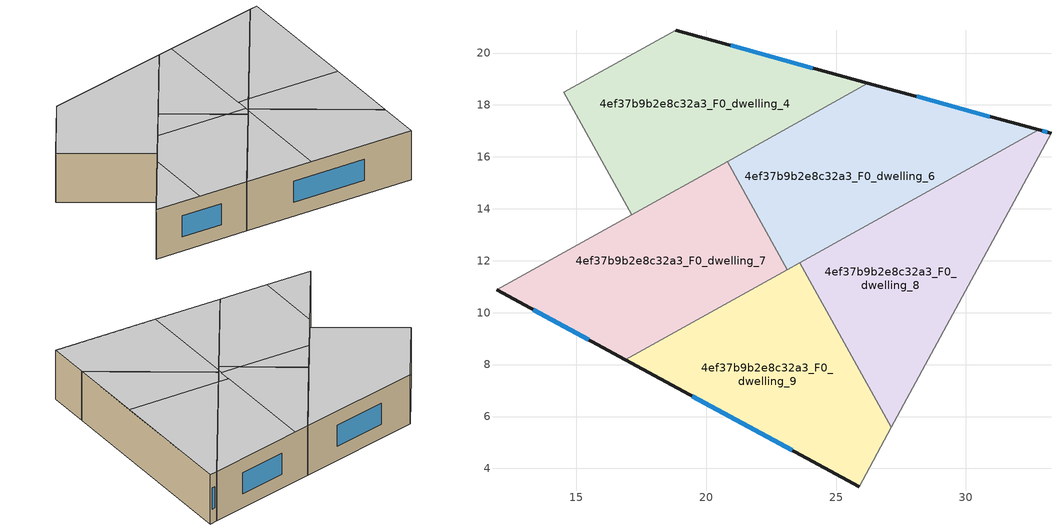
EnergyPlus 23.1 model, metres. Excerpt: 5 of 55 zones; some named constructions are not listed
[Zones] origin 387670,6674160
4ef37b9b2e8c32a3_F0_dwelling_4
 floor ground (EU_floor_Construction): 26.23,18.84 17.13,13.78 14.51,18.48 18.82,20.88 z0
 wall outside (EU_wall_Construction): 26.23,18.84 18.82,20.88 z0:3
 wall to 4ef37b9b2e8c32a3_F0_dwelling_5 (EU_wall_Construction): 14.51,18.48 17.13,13.78 z0:3
 wall to 4ef37b9b2e8c32a3_F0_dwelling_2 (EU_wall_Construction): 18.82,20.88 14.51,18.48 z0:3
 wall to 4ef37b9b2e8c32a3_F0_dwelling_6 (EU_wall_Construction): 20.8,15.82 26.23,18.84 z0:3
 wall to 4ef37b9b2e8c32a3_F0_dwelling_7 (EU_wall_Construction): 17.13,13.78 20.8,15.82 z0:3
 window (EU_Window_Construction): 24.11,19.42 20.93,20.3 z0.86:2.14
 ceiling adiabatic (EU_roof_Construction): 26.23,18.84 18.82,20.88 14.51,18.48 17.13,13.78 z3
4ef37b9b2e8c32a3_F0_dwelling_6
 floor ground (EU_floor_Construction): 32.8,17.04 23.12,11.65 20.8,15.82 26.23,18.84 z0
 wall outside (EU_wall_Construction): 32.8,17.04 26.23,18.84 z0:3
 wall to 4ef37b9b2e8c32a3_F0_dwelling_7 (EU_wall_Construction): 20.8,15.82 23.12,11.65 z0:3
 wall to 4ef37b9b2e8c32a3_F0_dwelling_8 (EU_wall_Construction): 23.61,11.93 32.8,17.04 z0:3
 wall to 4ef37b9b2e8c32a3_F0_dwelling_9 (EU_wall_Construction): 23.12,11.65 23.61,11.93 z0:3
 window (EU_Window_Construction): 30.92,17.56 28.1,18.33 z0.86:2.14
 ceiling to 4ef37b9b2e8c32a3_F1_dwelling_1 (EU_floor_Construction): 32.8,17.04 27.13,18.6 23.95,12.75 24.52,12.44 z3
 ceiling to 4ef37b9b2e8c32a3_F1_dwelling_3 (EU_floor_Construction): 23.59,12.07 27.13,18.6 26.23,18.84 20.8,15.82 22.58,12.62 z3
 ceiling to 4ef37b9b2e8c32a3_F1_dwelling_0 (EU_floor_Construction): 24.52,12.44 23.95,12.75 23.46,11.85 z3
 ceiling to 4ef37b9b2e8c32a3_F1_dwelling_2 (EU_floor_Construction): 23.46,11.85 23.59,12.07 22.58,12.62 23.12,11.65 z3
4ef37b9b2e8c32a3_F0_dwelling_7
 floor ground (EU_floor_Construction): 20.8,15.82 23.12,11.65 16.88,8.19 11.92,10.88 z0
 wall outside (EU_wall_Construction): 11.92,10.88 16.88,8.19 z0:3
 wall to 4ef37b9b2e8c32a3_F0_dwelling_5 (EU_wall_Construction): 17.13,13.78 11.92,10.88 z0:3
 wall to 4ef37b9b2e8c32a3_F0_dwelling_9 (EU_wall_Construction): 16.88,8.19 23.12,11.65 z0:3
 window (EU_Window_Construction): 13.34,10.11 15.46,8.96 z0.86:2.14
 ceiling to 4ef37b9b2e8c32a3_F1_dwelling_2 (EU_floor_Construction): 23.12,11.65 22.58,12.62 18.76,14.69 16.41,13.38 14.34,9.57 16.88,8.19 z3
 ceiling to 4ef37b9b2e8c32a3_F1_dwelling_3 (EU_floor_Construction): 22.58,12.62 20.8,15.82 18.76,14.69 z3
 ceiling to 4ef37b9b2e8c32a3_F1_dwelling_4 (EU_floor_Construction): 14.34,9.57 16.41,13.38 11.92,10.88 z3
4ef37b9b2e8c32a3_F0_dwelling_8
 floor ground (EU_floor_Construction): 33.28,16.91 27.13,5.59 23.6,11.93 32.8,17.04 z0
 wall outside (EU_wall_Construction): 33.28,16.91 32.8,17.04 z0:3
 wall adiabatic (EU_wall_Construction): 27.13,5.59 33.28,16.91 z0:3
 wall to 4ef37b9b2e8c32a3_F0_dwelling_9 (EU_wall_Construction): 23.6,11.93 27.13,5.59 z0:3
 window (EU_Window_Construction): 33.14,16.95 32.94,17 z0.86:2.14
 ceiling to 4ef37b9b2e8c32a3_F1_dwelling_1 (EU_floor_Construction): 29.41,9.78 33.28,16.91 32.8,17.04 24.52,12.44 z3
 ceiling to 4ef37b9b2e8c32a3_F1_dwelling_0 (EU_floor_Construction): 27.13,5.59 29.41,9.78 24.52,12.44 23.6,11.93 z3
4ef37b9b2e8c32a3_F0_dwelling_9
 floor ground (EU_floor_Construction): 23.6,11.93 27.13,5.59 25.88,3.3 16.88,8.19 z0
 wall outside (EU_wall_Construction): 16.88,8.19 25.88,3.3 z0:3
 wall adiabatic (EU_wall_Construction): 25.88,3.3 27.13,5.59 z0:3
 window (EU_Window_Construction): 19.45,6.79 23.31,4.69 z0.86:2.14
 ceiling to 4ef37b9b2e8c32a3_F1_dwelling_0 (EU_floor_Construction): 25.88,3.3 27.13,5.59 23.6,11.93 23.46,11.85 20.43,6.26 z3
 ceiling to 4ef37b9b2e8c32a3_F1_dwelling_2 (EU_floor_Construction): 20.43,6.26 23.46,11.85 16.88,8.19 z3
[SCHEDULE:FILE] Column Number=1; Rows to Skip at Top=0; Number of Hours of Data=8760; Column Separator=Comma; Interpolate to Timestep=No; Minutes per Item=60; Adjust Schedule for Daylight Savings=Yes
Name | File
EU_Step8_GainSchedule_4ef37b9b2e8c32a3_F1_dwelling_0_f000 | ../../schedules/4ef37b9b2e8c32a3/4ef37b9b2e8c32a3_F1_dwelling_0_f000_gain.csv
EU_Step8_GainSchedule_4ef37b9b2e8c32a3_F1_dwelling_1_f000 | ../../schedules/4ef37b9b2e8c32a3/4ef37b9b2e8c32a3_F1_dwelling_1_f000_gain.csv
EU_Step8_GainSchedule_4ef37b9b2e8c32a3_F1_dwelling_2_f000 | ../../schedules/4ef37b9b2e8c32a3/4ef37b9b2e8c32a3_F1_dwelling_2_f000_gain.csv
EU_Step8_GainSchedule_4ef37b9b2e8c32a3_F1_dwelling_3_f000 | ../../schedules/4ef37b9b2e8c32a3/4ef37b9b2e8c32a3_F1_dwelling_3_f000_gain.csv
EU_Step8_GainSchedule_4ef37b9b2e8c32a3_F1_dwelling_4_f000 | ../../schedules/4ef37b9b2e8c32a3/4ef37b9b2e8c32a3_F1_dwelling_4_f000_gain.csv
EU_Step8_GainSchedule_4ef37b9b2e8c32a3_F1_dwelling_5_f000 | ../../schedules/4ef37b9b2e8c32a3/4ef37b9b2e8c32a3_F1_dwelling_5_f000_gain.csv
EU_Step8_GainSchedule_4ef37b9b2e8c32a3_F1_dwelling_6_f000 | ../../schedules/4ef37b9b2e8c32a3/4ef37b9b2e8c32a3_F1_dwelling_6_f000_gain.csv
EU_Step8_GainSchedule_4ef37b9b2e8c32a3_F1_dwelling_7_f000 | ../../schedules/4ef37b9b2e8c32a3/4ef37b9b2e8c32a3_F1_dwelling_7_f000_gain.csv
EU_Step8_GainSchedule_4ef37b9b2e8c32a3_F1_dwelling_8_f000 | ../../schedules/4ef37b9b2e8c32a3/4ef37b9b2e8c32a3_F1_dwelling_8_f000_gain.csv
EU_Step8_GainSchedule_4ef37b9b2e8c32a3_F2_dwelling_0_f000 | ../../schedules/4ef37b9b2e8c32a3/4ef37b9b2e8c32a3_F2_dwelling_0_f000_gain.csv
EU_Step8_GainSchedule_4ef37b9b2e8c32a3_F2_dwelling_1_f000 | ../../schedules/4ef37b9b2e8c32a3/4ef37b9b2e8c32a3_F2_dwelling_1_f000_gain.csv
EU_Step8_GainSchedule_4ef37b9b2e8c32a3_F2_dwelling_2_f000 | ../../schedules/4ef37b9b2e8c32a3/4ef37b9b2e8c32a3_F2_dwelling_2_f000_gain.csv
EU_Step8_GainSchedule_4ef37b9b2e8c32a3_F2_dwelling_3_f000 | ../../schedules/4ef37b9b2e8c32a3/4ef37b9b2e8c32a3_F2_dwelling_3_f000_gain.csv
EU_Step8_GainSchedule_4ef37b9b2e8c32a3_F2_dwelling_4_f000 | ../../schedules/4ef37b9b2e8c32a3/4ef37b9b2e8c32a3_F2_dwelling_4_f000_gain.csv
EU_Step8_GainSchedule_4ef37b9b2e8c32a3_F2_dwelling_5_f000 | ../../schedules/4ef37b9b2e8c32a3/4ef37b9b2e8c32a3_F2_dwelling_5_f000_gain.csv
EU_Step8_GainSchedule_4ef37b9b2e8c32a3_F2_dwelling_6_f000 | ../../schedules/4ef37b9b2e8c32a3/4ef37b9b2e8c32a3_F2_dwelling_6_f000_gain.csv
EU_Step8_GainSchedule_4ef37b9b2e8c32a3_F2_dwelling_7_f000 | ../../schedules/4ef37b9b2e8c32a3/4ef37b9b2e8c32a3_F2_dwelling_7_f000_gain.csv
EU_Step8_GainSchedule_4ef37b9b2e8c32a3_F2_dwelling_8_f000 | ../../schedules/4ef37b9b2e8c32a3/4ef37b9b2e8c32a3_F2_dwelling_8_f000_gain.csv
